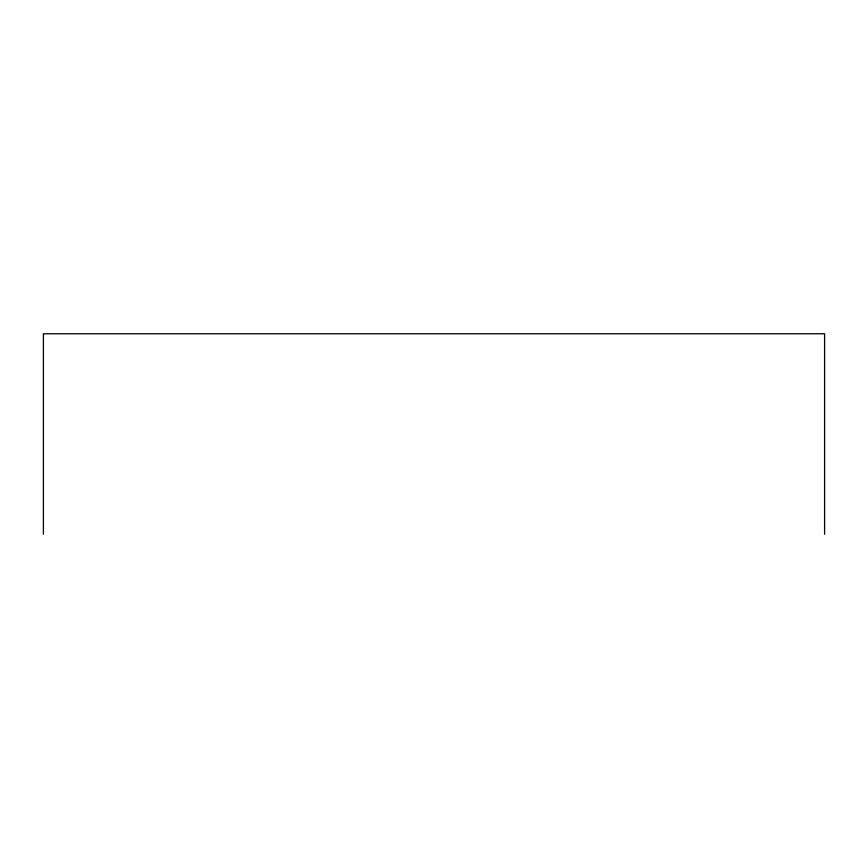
<?xml version="1.0" encoding="UTF-8"?>
<svg xmlns="http://www.w3.org/2000/svg" width="868" height="868" viewBox="0 0 868 868"><rect width="100%" height="100%" fill="white"/><g stroke="black" fill="none" stroke-linecap="round" stroke-linejoin="round"><path stroke-width="1.3" d="M824.6 534.243L824.6 333.757L43.4 333.757L43.4 534.243"/></g></svg>
